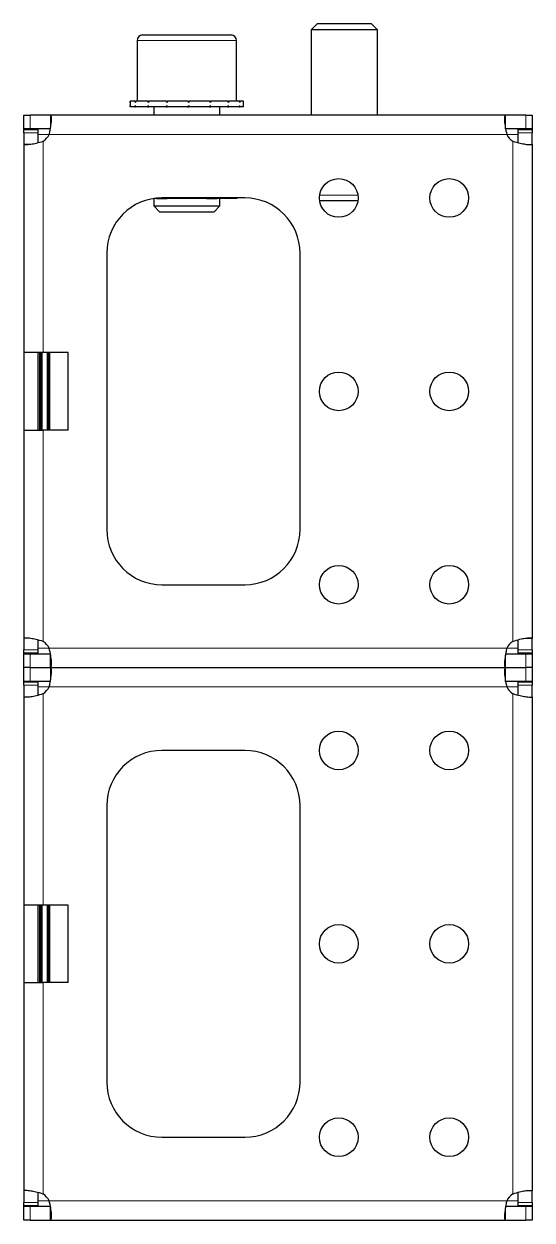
# Model space of a CAD drawing. Header units: millimetres. Extents: x 0 to 2702, y -208 to 601.
# Drawn here: x 2610.1 to 2702.1, y 289.4 to 505.9 of the extents above; entities that cross this region are included whole.
import ezdxf

# ---------------------------------------------------------------- set-up
doc = ezdxf.new("R2010")
doc.units = ezdxf.units.MM

msp = doc.modelspace()

# ---------------------------------------------------------------- linework, layer by layer
at = {"color": 7, "linetype": 'Continuous', "lineweight": 25}
for p, q in [((2663.19, 505.89), (2662.11, 504.82)), ((2662.11, 504.82), (2662.11, 489.39)), ((2674.11, 504.82), (2662.11, 504.82)), ((2673.04, 505.89), (2663.19, 505.89)), ((2674.11, 504.82), (2673.04, 505.89)), ((2674.11, 489.39), (2674.11, 504.82)), ((2630.61, 502.89), (2630.61, 491.89)), ((2631.61, 503.89), (2639.14, 503.89)), ((2639.14, 503.89), (2647.61, 503.89)), ((2648.61, 491.89), (2648.61, 502.89)), ((2629.36, 491.89), (2629.36, 490.89)), ((2629.36, 491.89), (2629.37, 491.89)), ((2629.37, 491.89), (2629.37, 491.64)), ((2630.2, 491.89), (2629.37, 491.89)), ((2630.2, 491.89), (2630.3, 491.89)), ((2630.3, 491.89), (2630.3, 491.64)), ((2632.47, 491.89), (2630.3, 491.89)), ((2632.47, 491.89), (2632.65, 491.89)), ((2632.65, 491.89), (2632.65, 491.64)), ((2635.82, 491.89), (2632.65, 491.89)), ((2635.82, 491.89), (2636.06, 491.89)), ((2636.06, 491.89), (2636.06, 491.64)), ((2639.75, 491.89), (2636.06, 491.89)), ((2639.75, 491.89), (2639.83, 491.89)), ((2639.96, 491.89), (2640, 491.89)), ((2640, 491.89), (2640, 491.64)), ((2643.67, 491.89), (2640, 491.89)), ((2643.67, 491.89), (2643.89, 491.89)), ((2643.89, 491.89), (2643.89, 491.64)), ((2646.96, 491.89), (2643.89, 491.89)), ((2646.96, 491.89), (2647.13, 491.89)), ((2647.13, 491.89), (2647.13, 491.64)), ((2649.14, 491.89), (2647.13, 491.89)), ((2649.14, 491.89), (2649.23, 491.89)), ((2649.23, 491.89), (2649.23, 491.64)), ((2649.86, 491.89), (2649.23, 491.89)), ((2649.86, 490.89), (2649.86, 491.89)), ((2610.11, 486.89), (2610.11, 489.39)), ((2610.11, 489.39), (2611.23, 489.39)), ((2614.95, 489.39), (2611.23, 489.39)), ((2697.28, 489.39), (2614.95, 489.39)), ((2614.95, 489.39), (2614.95, 487.18)), ((2629.36, 490.89), (2629.37, 490.89)), ((2629.37, 490.89), (2629.37, 491.14)), ((2630.2, 490.89), (2629.37, 490.89)), ((2630.2, 490.89), (2630.3, 490.89)), ((2630.3, 490.89), (2630.3, 491.14)), ((2632.47, 490.89), (2630.3, 490.89)), ((2632.47, 490.89), (2632.65, 490.89)), ((2632.65, 490.89), (2632.65, 491.14)), ((2635.82, 490.89), (2632.65, 490.89)), ((2633.61, 490.89), (2633.61, 489.39)), ((2635.82, 490.89), (2636.06, 490.89)), ((2636.06, 490.89), (2636.06, 491.14)), ((2639.75, 490.89), (2636.06, 490.89)), ((2639.75, 490.89), (2639.91, 490.89)), ((2639.91, 490.89), (2640, 490.89)), ((2640, 490.89), (2640, 491.14)), ((2643.67, 490.89), (2640, 490.89)), ((2643.67, 490.89), (2643.89, 490.89)), ((2643.89, 490.89), (2643.89, 491.14)), ((2646.96, 490.89), (2643.89, 490.89)), ((2645.61, 489.39), (2645.61, 490.89)), ((2646.96, 490.89), (2647.13, 490.89)), ((2647.13, 490.89), (2647.13, 491.14)), ((2649.14, 490.89), (2647.13, 490.89)), ((2649.14, 490.89), (2649.23, 490.89)), ((2649.23, 490.89), (2649.23, 491.14)), ((2649.86, 490.89), (2649.23, 490.89)), ((2697.28, 486.89), (2697.28, 489.39)), ((2701, 489.39), (2697.28, 489.39)), ((2701, 489.39), (2702.11, 489.39)), ((2702.11, 489.39), (2702.11, 486.89)), ((2611.23, 486.89), (2610.11, 486.89)), ((2610.11, 486.89), (2610.11, 486.79)), ((2610.11, 486.79), (2612.61, 486.79)), ((2610.11, 486.18), (2610.11, 486.79)), ((2610.11, 486.18), (2610.11, 484.12)), ((2614.95, 486.89), (2611.23, 486.89)), ((2612.61, 486.79), (2612.61, 486.18)), ((2612.61, 486.18), (2612.61, 484.36)), ((2701, 486.89), (2697.28, 486.89)), ((2699.61, 486.79), (2702.11, 486.79)), ((2699.61, 486.18), (2699.61, 486.79)), ((2699.61, 484.34), (2699.61, 486.18)), ((2702.11, 486.89), (2701, 486.89)), ((2702.11, 486.79), (2702.11, 486.89)), ((2702.11, 486.79), (2702.11, 486.18)), ((2702.11, 484.12), (2702.11, 486.18)), ((2610.11, 484.12), (2611.21, 484.12)), ((2610.11, 484.12), (2610.11, 446.39)), ((2702.11, 484.12), (2702.11, 394.67)), ((2633.61, 474.28), (2633.61, 472.97)), ((2634.14, 474.29), (2633.7, 474.29)), ((2634.14, 474.29), (2636.04, 474.29)), ((2650.11, 474.39), (2635.11, 474.39)), ((2636.59, 474.29), (2636.04, 474.29)), ((2642.64, 474.29), (2636.59, 474.29)), ((2643.19, 474.29), (2642.64, 474.29)), ((2643.19, 474.29), (2645.09, 474.29)), ((2648.34, 474.29), (2645.09, 474.29)), ((2645.61, 472.97), (2645.61, 474.29)), ((2648.34, 474.29), (2648.34, 474.39)), ((2648.44, 474.29), (2648.34, 474.29)), ((2648.46, 474.29), (2648.44, 474.29)), ((2648.44, 474.29), (2648.44, 474.29)), ((2633.61, 472.97), (2634.69, 471.89)), ((2633.61, 472.97), (2639.26, 472.97)), ((2639.26, 472.97), (2645.61, 472.97)), ((2644.54, 471.89), (2645.61, 472.97)), ((2670.58, 473.89), (2663.65, 473.89)), ((2634.69, 471.89), (2639.32, 471.89)), ((2639.32, 471.89), (2644.54, 471.89)), ((2625.11, 464.39), (2625.11, 414.39)), ((2660.11, 414.39), (2660.11, 464.39)), ((2613.61, 446.39), (2610.11, 446.39)), ((2610.11, 446.39), (2610.11, 432.39)), ((2612.61, 446.39), (2612.61, 432.39)), ((2618.11, 446.39), (2613.61, 446.39)), ((2618.11, 432.39), (2618.11, 446.39)), ((2610.11, 432.39), (2613.61, 432.39)), ((2610.11, 432.39), (2610.11, 394.67)), ((2618.11, 432.39), (2613.61, 432.39)), ((2635.11, 404.39), (2650.11, 404.39)), ((2610.11, 394.67), (2610.11, 392.6)), ((2612.61, 394.44), (2612.61, 392.6)), ((2699.61, 392.6), (2699.61, 394.42)), ((2702.11, 394.67), (2701.02, 394.67)), ((2702.11, 392.6), (2702.11, 394.67)), ((2610.11, 391.99), (2610.11, 392.6)), ((2612.61, 391.99), (2610.11, 391.99)), ((2610.11, 391.99), (2610.11, 391.89)), ((2610.11, 389.39), (2610.11, 391.89)), ((2610.11, 391.89), (2611.23, 391.89)), ((2611.23, 391.89), (2614.95, 391.89)), ((2612.61, 392.6), (2612.61, 391.99)), ((2614.95, 389.39), (2614.95, 391.89)), ((2697.28, 391.89), (2701, 391.89)), ((2699.61, 391.99), (2699.61, 392.6)), ((2702.11, 391.99), (2699.61, 391.99)), ((2701, 391.89), (2702.11, 391.89)), ((2702.11, 392.6), (2702.11, 391.99)), ((2702.11, 391.89), (2702.11, 391.99)), ((2702.11, 391.89), (2702.11, 389.39)), ((2697.28, 389.39), (2697.28, 391.61)), ((2611.23, 389.39), (2610.11, 389.39)), ((2610.11, 386.89), (2610.11, 389.39)), ((2611.23, 389.39), (2614.95, 389.39)), ((2614.95, 389.39), (2697.28, 389.39)), ((2614.95, 389.39), (2614.95, 387.18)), ((2697.28, 389.39), (2701, 389.39)), ((2697.28, 386.89), (2697.28, 389.39)), ((2702.11, 389.39), (2701, 389.39)), ((2702.11, 389.39), (2702.11, 386.89)), ((2611.23, 386.89), (2610.11, 386.89)), ((2610.11, 386.89), (2610.11, 386.79)), ((2610.11, 386.79), (2612.61, 386.79)), ((2610.11, 386.18), (2610.11, 386.79)), ((2610.11, 386.18), (2610.11, 384.12)), ((2614.95, 386.89), (2611.23, 386.89)), ((2612.61, 386.79), (2612.61, 386.18)), ((2612.61, 386.18), (2612.61, 384.36)), ((2701, 386.89), (2697.28, 386.89)), ((2699.61, 386.79), (2702.11, 386.79)), ((2699.61, 386.18), (2699.61, 386.79)), ((2699.61, 384.34), (2699.61, 386.18)), ((2702.11, 386.89), (2701, 386.89)), ((2702.11, 386.79), (2702.11, 386.89)), ((2702.11, 386.79), (2702.11, 386.18)), ((2702.11, 384.12), (2702.11, 386.18)), ((2610.11, 384.12), (2611.21, 384.12)), ((2610.11, 384.12), (2610.11, 346.39)), ((2702.11, 384.12), (2702.11, 294.67)), ((2650.11, 374.39), (2635.11, 374.39)), ((2625.11, 364.39), (2625.11, 314.39)), ((2660.11, 314.39), (2660.11, 364.39)), ((2613.61, 346.39), (2610.11, 346.39)), ((2610.11, 346.39), (2610.11, 332.39)), ((2612.61, 346.39), (2612.61, 332.39)), ((2618.11, 346.39), (2613.61, 346.39)), ((2618.11, 332.39), (2618.11, 346.39)), ((2610.11, 332.39), (2613.61, 332.39)), ((2610.11, 332.39), (2610.11, 294.67)), ((2618.11, 332.39), (2613.61, 332.39)), ((2635.11, 304.39), (2650.11, 304.39)), ((2610.11, 294.67), (2610.11, 292.6)), ((2702.11, 294.67), (2701.02, 294.67)), ((2702.11, 292.6), (2702.11, 294.67)), ((2610.11, 291.99), (2610.11, 292.6)), ((2612.61, 294.44), (2612.61, 292.6)), ((2612.61, 292.6), (2612.61, 291.99)), ((2699.61, 292.6), (2699.61, 294.42)), ((2699.61, 291.99), (2699.61, 292.6)), ((2702.11, 292.6), (2702.11, 291.99)), ((2612.61, 291.99), (2610.11, 291.99)), ((2610.11, 291.99), (2610.11, 291.89)), ((2610.11, 289.39), (2610.11, 291.89)), ((2610.11, 291.89), (2611.23, 291.89)), ((2611.23, 291.89), (2614.95, 291.89)), ((2614.95, 289.39), (2614.95, 291.89)), ((2697.28, 291.89), (2701, 291.89)), ((2697.28, 289.39), (2697.28, 291.61)), ((2702.11, 291.99), (2699.61, 291.99)), ((2701, 291.89), (2702.11, 291.89)), ((2702.11, 291.89), (2702.11, 291.99)), ((2702.11, 291.89), (2702.11, 289.39)), ((2611.23, 289.39), (2610.11, 289.39)), ((2611.23, 289.39), (2614.95, 289.39)), ((2614.95, 289.39), (2697.28, 289.39)), ((2697.28, 289.39), (2701, 289.39)), ((2702.11, 289.39), (2701, 289.39))]:
    msp.add_line(p, q, dxfattribs=at)
at = {"color": 8, "linetype": 'Continuous', "lineweight": 18}
for p, q in [((2639.09, 502.89), (2630.61, 502.89)), ((2648.61, 502.89), (2639.09, 502.89)), ((2611.23, 489.39), (2611.23, 486.89)), ((2701, 486.89), (2701, 489.39)), ((2612.61, 486.18), (2610.11, 486.18)), ((2612.61, 485.89), (2614.7, 485.89)), ((2614.7, 485.89), (2697.53, 485.89)), ((2697.53, 485.89), (2699.61, 485.89)), ((2702.11, 486.18), (2699.61, 486.18)), ((2613.61, 484.67), (2613.61, 446.39)), ((2698.61, 484.67), (2698.61, 394.11)), ((2636.04, 474.39), (2636.04, 474.29)), ((2636.59, 474.39), (2636.59, 474.29)), ((2642.64, 474.39), (2642.64, 474.29)), ((2643.19, 474.39), (2643.19, 474.29)), ((2663.65, 474.89), (2670.58, 474.89)), ((2612.92, 432.39), (2612.92, 446.39)), ((2613.12, 446.39), (2613.12, 432.39)), ((2613.22, 432.39), (2613.22, 446.39)), ((2613.42, 446.39), (2613.42, 432.39)), ((2614.3, 432.39), (2614.3, 446.39)), ((2614.5, 446.39), (2614.5, 432.39)), ((2614.61, 432.39), (2614.61, 446.39)), ((2614.81, 446.39), (2614.81, 432.39)), ((2613.61, 432.39), (2613.61, 394.11)), ((2610.11, 392.6), (2612.61, 392.6)), ((2611.23, 391.89), (2611.23, 389.39)), ((2614.7, 392.89), (2612.61, 392.89)), ((2614.7, 392.89), (2697.53, 392.89)), ((2699.61, 392.89), (2697.53, 392.89)), ((2699.61, 392.6), (2702.11, 392.6)), ((2701, 389.39), (2701, 391.89)), ((2611.23, 389.39), (2611.23, 386.89)), ((2701, 386.89), (2701, 389.39)), ((2612.61, 386.18), (2610.11, 386.18)), ((2612.61, 385.89), (2614.7, 385.89)), ((2614.7, 385.89), (2697.53, 385.89)), ((2697.53, 385.89), (2699.61, 385.89)), ((2702.11, 386.18), (2699.61, 386.18)), ((2613.61, 384.67), (2613.61, 346.39)), ((2698.61, 384.67), (2698.61, 294.11)), ((2612.92, 332.39), (2612.92, 346.39)), ((2613.12, 346.39), (2613.12, 332.39)), ((2613.22, 332.39), (2613.22, 346.39)), ((2613.42, 346.39), (2613.42, 332.39)), ((2614.3, 332.39), (2614.3, 346.39)), ((2614.5, 346.39), (2614.5, 332.39)), ((2614.61, 332.39), (2614.61, 346.39)), ((2614.81, 346.39), (2614.81, 332.39)), ((2613.61, 332.39), (2613.61, 294.11)), ((2610.11, 292.6), (2612.61, 292.6)), ((2614.7, 292.89), (2612.61, 292.89)), ((2614.7, 292.89), (2697.53, 292.89)), ((2699.61, 292.89), (2697.53, 292.89)), ((2699.61, 292.6), (2702.11, 292.6)), ((2611.23, 291.89), (2611.23, 289.39)), ((2701, 289.39), (2701, 291.89))]:
    msp.add_line(p, q, dxfattribs=at)
at = {"color": 7, "linetype": 'Continuous', "lineweight": 25}
for centre in [(2667.11, 474.39), (2687.11, 474.39), (2667.11, 439.39), (2687.11, 439.39), (2667.11, 404.39), (2687.11, 404.39), (2667.11, 374.39), (2687.11, 374.39), (2667.11, 339.39), (2687.11, 339.39), (2667.11, 304.39), (2687.11, 304.39)]:
    msp.add_circle(centre, 3.5, dxfattribs=at)
for centre, radius, start, end in [((2631.61, 502.89), 1, 90, 180), ((2647.61, 502.89), 1, 0, 90), ((2611.61, 487.54), 3.5, 304.8499, 331.8729), ((2700.61, 487.54), 3.5, 208.1271, 235.1501), ((2635.11, 464.39), 10, 90, 180), ((2650.11, 464.39), 10, 0, 90), ((2635.11, 414.39), 10, 180, 270), ((2650.11, 414.39), 10, 270, 0), ((2611.61, 391.24), 3.5, 28.1271, 55.1501), ((2700.61, 391.24), 3.5, 124.8499, 151.8729), ((2611.61, 387.54), 3.5, 304.8499, 331.8729), ((2700.61, 387.54), 3.5, 208.1271, 235.1501), ((2635.11, 364.39), 10, 90, 180), ((2650.11, 364.39), 10, 0, 90), ((2635.11, 314.39), 10, 180, 270), ((2650.11, 314.39), 10, 270, 0), ((2611.61, 291.24), 3.5, 28.1271, 55.1501), ((2700.61, 291.24), 3.5, 124.8499, 151.8729)]:
    msp.add_arc(centre, radius, start, end, dxfattribs=at)
for points, knots in [([(2629.37, 491.64), (2629.37, 491.68), (2629.37, 491.75), (2629.37, 491.83), (2629.37, 491.87), (2629.36, 491.89)], [0, 0, 0, 0, 0.499981, 0.749988, 1, 1, 1, 1]), ([(2630.3, 491.64), (2630.28, 491.68), (2630.26, 491.75), (2630.22, 491.83), (2630.21, 491.87), (2630.2, 491.89)], [0, 0, 0, 0, 0.499981, 0.749988, 1, 1, 1, 1]), ([(2632.65, 491.64), (2632.62, 491.68), (2632.57, 491.75), (2632.51, 491.83), (2632.48, 491.87), (2632.47, 491.89)], [0, 0, 0, 0, 0.499981, 0.749988, 1, 1, 1, 1]), ([(2636.06, 491.64), (2636.02, 491.68), (2635.96, 491.75), (2635.88, 491.83), (2635.84, 491.87), (2635.82, 491.89)], [0, 0, 0, 0, 0.4999808, 0.7499881, 1, 1, 1, 1]), ([(2640, 491.64), (2639.96, 491.68), (2639.9, 491.75), (2639.82, 491.83), (2639.78, 491.87), (2639.75, 491.89)], [0, 0, 0, 0, 0.499981, 0.749988, 1, 1, 1, 1]), ([(2640, 491.64), (2639.99, 491.71), (2639.95, 491.84), (2639.92, 491.88), (2639.91, 491.89)], [0, 0, 0, 0, 0.5617942, 1, 1, 1, 1]), ([(2643.89, 491.64), (2643.86, 491.68), (2643.8, 491.75), (2643.72, 491.83), (2643.69, 491.87), (2643.67, 491.89)], [0, 0, 0, 0, 0.499981, 0.749988, 1, 1, 1, 1]), ([(2647.13, 491.64), (2647.1, 491.68), (2647.06, 491.75), (2647, 491.83), (2646.98, 491.87), (2646.96, 491.89)], [0, 0, 0, 0, 0.499981, 0.749988, 1, 1, 1, 1]), ([(2649.23, 491.64), (2649.21, 491.68), (2649.19, 491.75), (2649.16, 491.83), (2649.14, 491.87), (2649.14, 491.89)], [0, 0, 0, 0, 0.499981, 0.749988, 1, 1, 1, 1]), ([(2614.7, 485.89), (2614.75, 486.15), (2614.85, 486.64), (2615, 487.46), (2615.1, 488.17), (2615.12, 488.74), (2615.1, 489.1), (2615.04, 489.34), (2614.98, 489.37), (2614.95, 489.39)], [0, 0, 0, 0, 0.144067, 0.271276, 0.474907, 0.597997, 0.726338, 0.860245, 1, 1, 1, 1]), ([(2629.36, 490.89), (2629.37, 490.91), (2629.37, 490.95), (2629.37, 491.04), (2629.37, 491.1), (2629.37, 491.14)], [0, 0, 0, 0, 0.25014, 0.50028, 1, 1, 1, 1]), ([(2630.2, 490.89), (2630.21, 490.91), (2630.22, 490.95), (2630.26, 491.04), (2630.28, 491.1), (2630.3, 491.14)], [0, 0, 0, 0, 0.25014, 0.50028, 1, 1, 1, 1]), ([(2632.47, 490.89), (2632.48, 490.91), (2632.51, 490.95), (2632.57, 491.04), (2632.62, 491.1), (2632.65, 491.14)], [0, 0, 0, 0, 0.25014, 0.50028, 1, 1, 1, 1]), ([(2635.82, 490.89), (2635.84, 490.91), (2635.88, 490.95), (2635.96, 491.04), (2636.02, 491.1), (2636.06, 491.14)], [0, 0, 0, 0, 0.25014, 0.50028, 1, 1, 1, 1]), ([(2639.75, 490.89), (2639.78, 490.91), (2639.82, 490.95), (2639.9, 491.04), (2639.96, 491.1), (2640, 491.14)], [0, 0, 0, 0, 0.25014, 0.50028, 1, 1, 1, 1]), ([(2640, 491.14), (2639.99, 491.07), (2639.95, 490.94), (2639.92, 490.91), (2639.91, 490.89)], [0, 0, 0, 0, 0.5617942, 1, 1, 1, 1]), ([(2643.67, 490.89), (2643.69, 490.91), (2643.72, 490.95), (2643.8, 491.04), (2643.86, 491.1), (2643.89, 491.14)], [0, 0, 0, 0, 0.25014, 0.50028, 1, 1, 1, 1]), ([(2646.96, 490.89), (2646.98, 490.91), (2647, 490.95), (2647.06, 491.04), (2647.1, 491.1), (2647.13, 491.14)], [0, 0, 0, 0, 0.25014, 0.50028, 1, 1, 1, 1]), ([(2649.14, 490.89), (2649.14, 490.91), (2649.16, 490.95), (2649.19, 491.04), (2649.21, 491.1), (2649.23, 491.14)], [0, 0, 0, 0, 0.25014, 0.50028, 1, 1, 1, 1]), ([(2697.28, 489.39), (2697.25, 489.37), (2697.2, 489.33), (2697.13, 488.98), (2697.1, 488.31), (2697.24, 487.2), (2697.43, 486.34), (2697.53, 485.89)], [0, 0, 0, 0, 0.16069, 0.301312, 0.521951, 0.753573, 1, 1, 1, 1]), ([(2610.11, 484.12), (2610.14, 484.1), (2610.19, 484.07), (2610.58, 484.06), (2611.3, 484.1), (2612.39, 484.31), (2613.2, 484.55), (2613.61, 484.67)], [0, 0, 0, 0, 0.17084, 0.319217, 0.548103, 0.767822, 1, 1, 1, 1]), ([(2698.61, 484.67), (2699.07, 484.54), (2699.88, 484.33), (2700.79, 484.13), (2701.38, 484.06), (2701.78, 484.04), (2702.06, 484.06), (2702.1, 484.1), (2702.11, 484.12)], [0, 0, 0, 0, 0.2541487, 0.4482127, 0.5749082, 0.7088724, 0.8504677, 1, 1, 1, 1]), ([(2645.37, 474.39), (2645.35, 474.37), (2645.29, 474.31), (2645.19, 474.29), (2645.11, 474.29), (2645.09, 474.29)], [0, 0, 0, 0, 0.3199575, 0.8240598, 1, 1, 1, 1]), ([(2648.83, 474.39), (2648.78, 474.37), (2648.68, 474.32), (2648.55, 474.3), (2648.49, 474.3), (2648.46, 474.29)], [0, 0, 0, 0, 0.34226, 0.727317, 1, 1, 1, 1]), ([(2613.61, 394.11), (2613.16, 394.24), (2612.35, 394.46), (2611.44, 394.65), (2610.85, 394.72), (2610.45, 394.74), (2610.17, 394.73), (2610.13, 394.69), (2610.11, 394.67)], [0, 0, 0, 0, 0.254149, 0.448213, 0.574908, 0.708872, 0.850468, 1, 1, 1, 1]), ([(2702.11, 394.67), (2702.09, 394.68), (2702.04, 394.71), (2701.64, 394.72), (2700.93, 394.68), (2699.83, 394.47), (2699.03, 394.23), (2698.61, 394.11)], [0, 0, 0, 0, 0.17084, 0.319217, 0.548103, 0.767822, 1, 1, 1, 1]), ([(2614.95, 389.39), (2614.98, 389.41), (2615.03, 389.45), (2615.1, 389.81), (2615.12, 390.47), (2614.99, 391.58), (2614.8, 392.45), (2614.7, 392.89)], [0, 0, 0, 0, 0.16069, 0.301312, 0.521951, 0.753573, 1, 1, 1, 1]), ([(2697.53, 392.89), (2697.47, 392.63), (2697.37, 392.14), (2697.23, 391.32), (2697.13, 390.61), (2697.11, 390.05), (2697.13, 389.69), (2697.18, 389.44), (2697.25, 389.41), (2697.28, 389.39)], [0, 0, 0, 0, 0.144067, 0.271276, 0.474907, 0.597997, 0.726338, 0.860245, 1, 1, 1, 1]), ([(2614.7, 385.89), (2614.75, 386.15), (2614.85, 386.64), (2615, 387.46), (2615.1, 388.17), (2615.12, 388.74), (2615.1, 389.1), (2615.04, 389.34), (2614.98, 389.37), (2614.95, 389.39)], [0, 0, 0, 0, 0.144067, 0.271276, 0.474907, 0.597997, 0.726338, 0.860245, 1, 1, 1, 1]), ([(2697.28, 389.39), (2697.25, 389.37), (2697.2, 389.33), (2697.13, 388.98), (2697.1, 388.31), (2697.24, 387.2), (2697.43, 386.34), (2697.53, 385.89)], [0, 0, 0, 0, 0.16069, 0.3013121, 0.5219513, 0.7535732, 1, 1, 1, 1]), ([(2610.11, 384.12), (2610.14, 384.1), (2610.19, 384.07), (2610.58, 384.06), (2611.3, 384.1), (2612.39, 384.31), (2613.2, 384.55), (2613.61, 384.67)], [0, 0, 0, 0, 0.1708405, 0.3192172, 0.5481031, 0.7678223, 1, 1, 1, 1]), ([(2698.61, 384.67), (2699.07, 384.54), (2699.88, 384.33), (2700.79, 384.13), (2701.38, 384.06), (2701.78, 384.04), (2702.06, 384.06), (2702.1, 384.1), (2702.11, 384.12)], [0, 0, 0, 0, 0.254149, 0.448213, 0.574908, 0.708872, 0.850468, 1, 1, 1, 1]), ([(2613.61, 294.11), (2613.16, 294.24), (2612.35, 294.46), (2611.44, 294.65), (2610.85, 294.72), (2610.45, 294.74), (2610.17, 294.73), (2610.13, 294.69), (2610.11, 294.67)], [0, 0, 0, 0, 0.254149, 0.448213, 0.574908, 0.708872, 0.850468, 1, 1, 1, 1]), ([(2702.11, 294.67), (2702.09, 294.68), (2702.04, 294.71), (2701.64, 294.72), (2700.93, 294.68), (2699.83, 294.47), (2699.03, 294.23), (2698.61, 294.11)], [0, 0, 0, 0, 0.17084, 0.319217, 0.548103, 0.767822, 1, 1, 1, 1]), ([(2614.95, 289.39), (2614.98, 289.41), (2615.03, 289.45), (2615.1, 289.81), (2615.12, 290.47), (2614.99, 291.58), (2614.8, 292.45), (2614.7, 292.89)], [0, 0, 0, 0, 0.16069, 0.301312, 0.521951, 0.753573, 1, 1, 1, 1]), ([(2697.53, 292.89), (2697.47, 292.63), (2697.37, 292.14), (2697.23, 291.32), (2697.13, 290.61), (2697.11, 290.05), (2697.13, 289.69), (2697.18, 289.44), (2697.25, 289.41), (2697.28, 289.39)], [0, 0, 0, 0, 0.144067, 0.271276, 0.474907, 0.597997, 0.726338, 0.860245, 1, 1, 1, 1])]:
    msp.add_open_spline(points, degree=3, knots=knots, dxfattribs=at)

doc.saveas('drawing.dxf')
